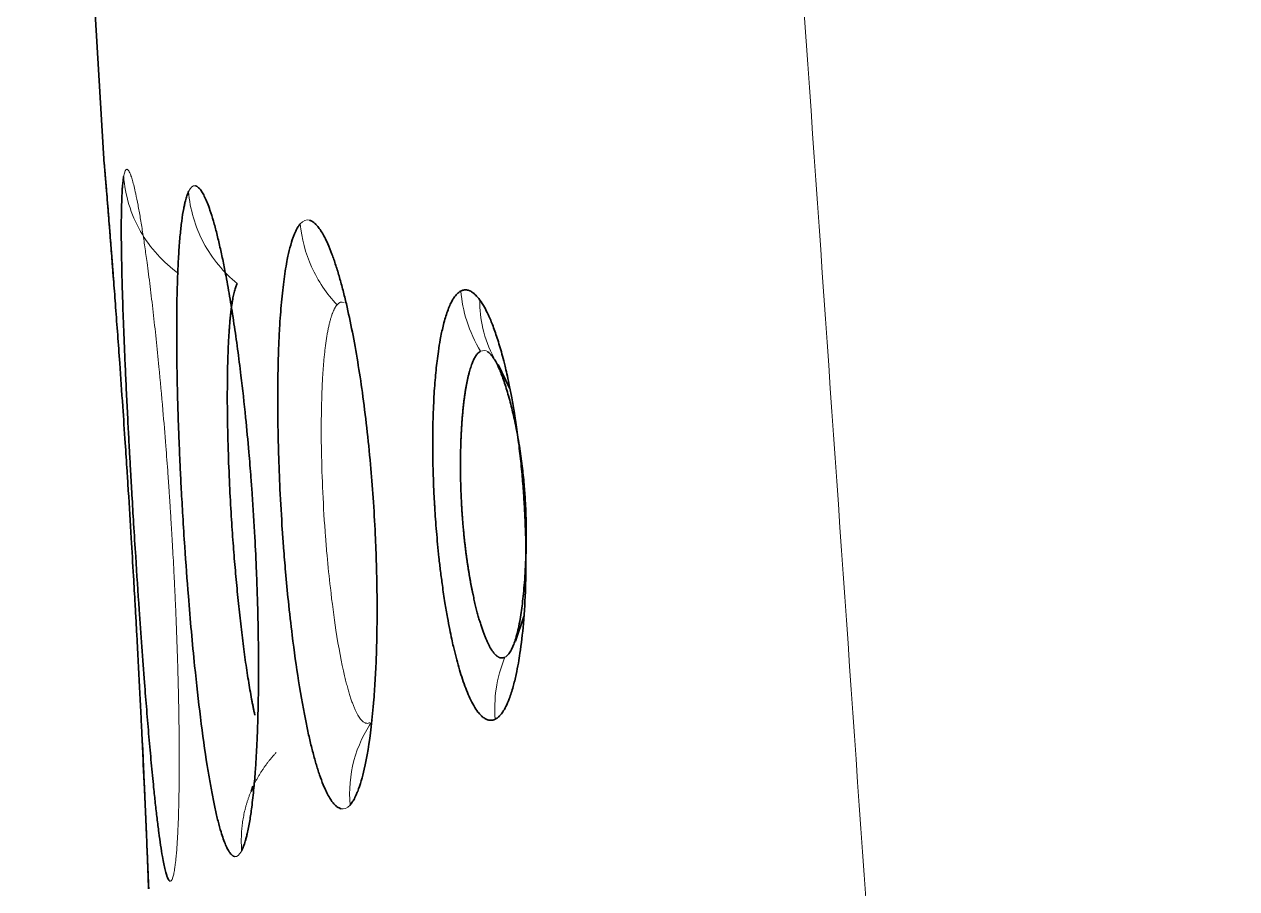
# Model space of a CAD drawing. Header units: inches. Extents: x -1096 to 3103, y -191 to 3207.
# Drawn here: x 3078.12 to 3082.665, y 1513.764 to 1517.006 of the extents above; entities that cross this region are included whole.
import ezdxf

# ---------------------------------------------------------------- set-up
doc = ezdxf.new("R2010")
doc.units = ezdxf.units.IN

msp = doc.modelspace()

# ---------------------------------------------------------------- linework, layer by layer
at = {"lineweight": 35}
for p, q in [((3078.3605, 1517.4499), (3078.4198, 1516.48)), ((3079.9393, 1515.6405), (3079.8958, 1515.73)), ((3079.9609, 1514.6918), (3079.9927, 1514.7855)), ((3078.9698, 1514.1284), (3078.9764, 1514.1483)), ((3078.5862, 1513.764), (3078.5849, 1513.7935))]:
    msp.add_line(p, q, dxfattribs=at)
at = {"lineweight": 13}
for points, knots in [([(3082.665, 1493.7042), (3082.6004, 1494.6346), (3082.4711, 1496.4949), (3082.2773, 1499.2845), (3082.0837, 1502.0724), (3081.8901, 1504.8587), (3081.6967, 1507.6432), (3081.5035, 1510.4261), (3081.3103, 1513.2073), (3081.1174, 1515.9868), (3080.9245, 1518.7646), (3080.7318, 1521.5408), (3080.5392, 1524.3152), (3080.3468, 1527.088), (3080.1545, 1529.8591), (3079.9623, 1532.6286), (3079.7703, 1535.3963), (3079.5785, 1538.1624), (3079.3867, 1540.9268), (3079.1952, 1543.6895), (3079.0037, 1546.4505), (3078.8124, 1549.2098), (3078.6213, 1551.9675), (3078.4303, 1554.7235), (3078.2395, 1557.4778), (3078.0488, 1560.2304), (3077.8583, 1562.9813), (3077.6679, 1565.7306), (3077.4776, 1568.4781), (3077.2876, 1571.224), (3077.0976, 1573.9683), (3076.9079, 1576.7108), (3076.7183, 1579.4516), (3076.5288, 1582.1908), (3076.3395, 1584.9283), (3076.1504, 1587.6641), (3075.9614, 1590.3983), (3075.7726, 1593.1307), (3075.5839, 1595.8615), (3075.3954, 1598.5906), (3075.2071, 1601.318), (3075.0816, 1603.1357), (3075.0189, 1604.0443)], [0, 0, 0, 0, 0.025296, 0.050577, 0.075843, 0.101093, 0.126328, 0.151549, 0.176754, 0.201943, 0.227118, 0.252277, 0.277422, 0.302551, 0.327664, 0.352763, 0.377847, 0.402915, 0.427968, 0.453006, 0.478029, 0.503036, 0.528029, 0.553006, 0.577968, 0.602915, 0.627846, 0.652763, 0.677664, 0.70255, 0.727421, 0.752277, 0.777118, 0.801943, 0.826753, 0.851548, 0.876328, 0.901093, 0.925842, 0.950577, 0.975296, 1, 1, 1, 1]), ([(3078.6801, 1513.8191), (3078.6804, 1513.8204), (3078.681, 1513.8233), (3078.6819, 1513.8284), (3078.683, 1513.8346), (3078.6842, 1513.8421), (3078.6854, 1513.8511), (3078.6868, 1513.8619), (3078.6882, 1513.8747), (3078.6907, 1513.8993), (3078.6936, 1513.9383), (3078.6966, 1513.9988), (3078.6988, 1514.0646), (3078.7001, 1514.1331), (3078.7007, 1514.1944), (3078.7008, 1514.2457), (3078.7007, 1514.2849), (3078.7006, 1514.3103), (3078.7003, 1514.3478), (3078.6997, 1514.4021), (3078.6983, 1514.4796), (3078.6964, 1514.5558), (3078.6943, 1514.63), (3078.6918, 1514.7015), (3078.6892, 1514.7698), (3078.6864, 1514.8345), (3078.6836, 1514.8955), (3078.6808, 1514.9524), (3078.6781, 1515.0051), (3078.6754, 1515.0534), (3078.6729, 1515.0973), (3078.6705, 1515.1366), (3078.6683, 1515.1714), (3078.6664, 1515.2017), (3078.6647, 1515.2274), (3078.6621, 1515.2663), (3078.6576, 1515.3315), (3078.6498, 1515.4353), (3078.6387, 1515.5709), (3078.6264, 1515.7053), (3078.6141, 1515.8271), (3078.603, 1515.9279), (3078.5916, 1516.0242), (3078.5811, 1516.105), (3078.5717, 1516.1723), (3078.5633, 1516.2284), (3078.5547, 1516.281), (3078.5461, 1516.3292), (3078.5383, 1516.3679), (3078.5315, 1516.3979), (3078.5255, 1516.4203), (3078.5201, 1516.4372), (3078.5155, 1516.4487), (3078.5117, 1516.4557), (3078.5088, 1516.4594), (3078.5066, 1516.4613), (3078.5054, 1516.4617), (3078.5048, 1516.4619)], [0, 0, 0, 0, 0.004871, 0.010578, 0.01712, 0.024496, 0.032707, 0.04175, 0.051625, 0.062329, 0.094589, 0.123218, 0.15516, 0.18238, 0.204891, 0.222679, 0.235716, 0.243991, 0.247499, 0.271695, 0.294713, 0.316538, 0.337157, 0.356565, 0.37478, 0.391814, 0.407679, 0.422379, 0.435915, 0.448289, 0.459502, 0.469554, 0.478448, 0.486184, 0.492762, 0.498184, 0.516133, 0.543052, 0.578986, 0.624001, 0.654391, 0.6855, 0.717302, 0.749771, 0.772746, 0.796758, 0.821822, 0.847959, 0.875186, 0.895512, 0.916051, 0.936799, 0.954889, 0.970256, 0.9829, 0.992817, 1, 1, 1, 1]), ([(3078.698, 1516.0714), (3078.6417, 1516.1119), (3078.5398, 1516.2222), (3078.4975, 1516.3653), (3078.4924, 1516.4351)], [0, 0, 0, 0, 0.493844, 1, 1, 1, 1]), ([(3078.7357, 1516.3779), (3078.741, 1516.3131), (3078.779, 1516.1807), (3078.868, 1516.0744), (3078.9182, 1516.0333)], [0, 0, 0, 0, 0.504387, 1, 1, 1, 1]), ([(3079.1545, 1516.2573), (3079.1593, 1516.2029), (3079.1881, 1516.0909), (3079.2536, 1515.9945), (3079.2925, 1515.9537)], [0, 0, 0, 0, 0.494789, 1, 1, 1, 1]), ([(3079.7568, 1516.0054), (3079.7598, 1515.968), (3079.775, 1515.8887), (3079.8087, 1515.8149), (3079.8304, 1515.7794)], [0, 0, 0, 0, 0.474729, 1, 1, 1, 1]), ([(3079.2925, 1515.9537), (3079.2918, 1515.9529), (3079.2904, 1515.9513), (3079.2884, 1515.9485), (3079.2864, 1515.9455), (3079.2845, 1515.9422), (3079.2826, 1515.9386), (3079.2807, 1515.9348), (3079.2788, 1515.9307), (3079.277, 1515.9264), (3079.2751, 1515.9217), (3079.2734, 1515.9168), (3079.2716, 1515.9117), (3079.2699, 1515.9063), (3079.2682, 1515.9006), (3079.2665, 1515.8946), (3079.2649, 1515.8884), (3079.2633, 1515.8819), (3079.2618, 1515.8752), (3079.2602, 1515.8682), (3079.2588, 1515.861), (3079.2573, 1515.8535), (3079.2559, 1515.8457), (3079.2545, 1515.8377), (3079.2532, 1515.8294), (3079.2519, 1515.8209), (3079.2506, 1515.8122), (3079.2494, 1515.8032), (3079.2482, 1515.794), (3079.2471, 1515.7845), (3079.246, 1515.7748), (3079.2449, 1515.7649), (3079.2439, 1515.7547), (3079.2429, 1515.7443), (3079.242, 1515.7337), (3079.2411, 1515.7229), (3079.2403, 1515.7118), (3079.2395, 1515.7006), (3079.2388, 1515.6891), (3079.238, 1515.6775), (3079.2374, 1515.6656), (3079.2352, 1515.6221), (3079.2328, 1515.5382), (3079.2332, 1515.4023), (3079.2383, 1515.2476), (3079.2462, 1515.115), (3079.2563, 1514.9953), (3079.2687, 1514.8745), (3079.2896, 1514.7147), (3079.3105, 1514.6027), (3079.3257, 1514.5409), (3079.331, 1514.5206), (3079.3364, 1514.5017), (3079.3417, 1514.4844), (3079.347, 1514.4685), (3079.3523, 1514.4542), (3079.3575, 1514.4412), (3079.3627, 1514.4297), (3079.3679, 1514.4196), (3079.3729, 1514.4108), (3079.3779, 1514.4033), (3079.3829, 1514.3971), (3079.3877, 1514.3922), (3079.3925, 1514.3885), (3079.3972, 1514.3859), (3079.4018, 1514.3845), (3079.4064, 1514.3841), (3079.4108, 1514.3848), (3079.4137, 1514.3861), (3079.4151, 1514.3867)], [0, 0, 0, 0, 0.005972, 0.011955, 0.017951, 0.02396, 0.02998, 0.036012, 0.042055, 0.048111, 0.054177, 0.060255, 0.066344, 0.072444, 0.078555, 0.084677, 0.09081, 0.096952, 0.103106, 0.109269, 0.115443, 0.121626, 0.127819, 0.134022, 0.140234, 0.146455, 0.152686, 0.158926, 0.165175, 0.171432, 0.177698, 0.183972, 0.190255, 0.196546, 0.202844, 0.209151, 0.215465, 0.221787, 0.228116, 0.234452, 0.240795, 0.247145, 0.303261, 0.364171, 0.429645, 0.499403, 0.528824, 0.581401, 0.656184, 0.751772, 0.766496, 0.781024, 0.795358, 0.809499, 0.823451, 0.837216, 0.850794, 0.86419, 0.877403, 0.890438, 0.903295, 0.915977, 0.928485, 0.940822, 0.952989, 0.964989, 0.976822, 0.988492, 1, 1, 1, 1]), ([(3079.8272, 1515.9719), (3079.8269, 1515.9361), (3079.835, 1515.8601), (3079.8619, 1515.7894), (3079.8803, 1515.7555)], [0, 0, 0, 0, 0.475307, 1, 1, 1, 1]), ([(3079.8852, 1514.3998), (3079.8822, 1514.4371), (3079.8846, 1514.5175), (3079.9061, 1514.5947), (3079.9219, 1514.6326)], [0, 0, 0, 0, 0.47368, 1, 1, 1, 1]), ([(3079.341, 1514.078), (3079.3364, 1514.1329), (3079.3412, 1514.1901), (3079.3702, 1514.2988), (3079.3944, 1514.3504), (3079.4256, 1514.395)], [0, 0, 0, 0, 0.5, 0.5, 1, 1, 1, 1]), ([(3078.9348, 1513.9068), (3078.9346, 1513.9105), (3078.934, 1513.918), (3078.9336, 1513.9293), (3078.9333, 1513.9407), (3078.9334, 1513.952), (3078.9337, 1513.9635), (3078.9343, 1513.9749), (3078.9351, 1513.9863), (3078.9362, 1513.9978), (3078.9376, 1514.0092), (3078.9393, 1514.0207), (3078.9412, 1514.0321), (3078.9434, 1514.0434), (3078.9459, 1514.0547), (3078.9487, 1514.066), (3078.9517, 1514.0772), (3078.955, 1514.0883), (3078.9586, 1514.0993), (3078.9624, 1514.1103), (3078.9665, 1514.1211), (3078.9709, 1514.1318), (3078.9756, 1514.1424), (3078.9805, 1514.1529), (3078.9856, 1514.1633), (3078.991, 1514.1735), (3078.9966, 1514.1835), (3079.0025, 1514.1934), (3079.0085, 1514.2032), (3079.0148, 1514.2127), (3079.0213, 1514.2221), (3079.0279, 1514.2313), (3079.0348, 1514.2404), (3079.0418, 1514.2492), (3079.0491, 1514.2578), (3079.0565, 1514.2662), (3079.0615, 1514.2717), (3079.0641, 1514.2744)], [0, 0, 0, 0, 0.027908, 0.055946, 0.084105, 0.112377, 0.140752, 0.16922, 0.197774, 0.226402, 0.255097, 0.283849, 0.31265, 0.341491, 0.370364, 0.399263, 0.428179, 0.457105, 0.486037, 0.514968, 0.543893, 0.572806, 0.601702, 0.630574, 0.659415, 0.688216, 0.716971, 0.745671, 0.774306, 0.802869, 0.83135, 0.85974, 0.888029, 0.916209, 0.94427, 0.972204, 1, 1, 1, 1])]:
    msp.add_open_spline(points, degree=3, knots=knots, dxfattribs=at)
at = {"lineweight": 35}
for points, knots in [([(3078.5849, 1513.7935), (3078.5849, 1513.7949), (3078.5848, 1513.7979), (3078.5845, 1513.8032), (3078.5843, 1513.8097), (3078.584, 1513.8175), (3078.5836, 1513.827), (3078.5832, 1513.8382), (3078.5826, 1513.8515), (3078.5816, 1513.8771), (3078.58, 1513.9174), (3078.5774, 1513.9801), (3078.5744, 1514.0488), (3078.5713, 1514.1204), (3078.5684, 1514.1841), (3078.5659, 1514.2369), (3078.5641, 1514.2764), (3078.5629, 1514.3011), (3078.5614, 1514.3315), (3078.5594, 1514.3736), (3078.5564, 1514.4343), (3078.5532, 1514.4968), (3078.5499, 1514.561), (3078.5465, 1514.6265), (3078.5429, 1514.6933), (3078.5392, 1514.7613), (3078.5347, 1514.8421), (3078.5286, 1514.9477), (3078.5202, 1515.0904), (3078.512, 1515.2223), (3078.5045, 1515.3412), (3078.4975, 1515.4472), (3078.4883, 1515.5842), (3078.4788, 1515.7198), (3078.4699, 1515.8427), (3078.4623, 1515.9449), (3078.455, 1516.0421), (3078.4487, 1516.1236), (3078.4434, 1516.1914), (3078.4389, 1516.2479), (3078.4347, 1516.3009), (3078.4308, 1516.3492), (3078.4277, 1516.3879), (3078.4252, 1516.4178), (3078.4234, 1516.44), (3078.422, 1516.4567), (3078.4211, 1516.4679), (3078.4205, 1516.4745), (3078.4202, 1516.478), (3078.4201, 1516.4796), (3078.42, 1516.4799), (3078.42, 1516.48)], [0, 0, 0, 0, 0.004851, 0.010544, 0.017077, 0.024451, 0.032664, 0.041716, 0.051605, 0.062329, 0.094554, 0.123216, 0.155817, 0.183478, 0.20621, 0.223998, 0.236815, 0.244647, 0.247492, 0.265422, 0.283346, 0.301256, 0.319144, 0.336999, 0.354814, 0.372597, 0.390528, 0.417453, 0.453346, 0.498174, 0.516577, 0.543646, 0.579428, 0.623988, 0.65447, 0.68561, 0.717381, 0.749756, 0.77274, 0.796758, 0.821822, 0.847956, 0.875175, 0.895509, 0.91605, 0.936793, 0.954918, 0.970304, 0.982949, 0.99285, 1, 1, 1, 1]), ([(3078.4224, 1516.4506), (3078.4225, 1516.4491), (3078.4228, 1516.4456), (3078.4233, 1516.4394), (3078.424, 1516.4316), (3078.4248, 1516.4218), (3078.4258, 1516.4098), (3078.427, 1516.3952), (3078.4292, 1516.3686), (3078.4325, 1516.3277), (3078.4375, 1516.2664), (3078.443, 1516.1969), (3078.4493, 1516.1168), (3078.4561, 1516.0288), (3078.4608, 1515.9651), (3078.4633, 1515.9322), (3078.4633, 1515.9322)], [0, 0, 0, 0, 0.022205, 0.048995, 0.080367, 0.116316, 0.156835, 0.20191, 0.251521, 0.381549, 0.497456, 0.623401, 0.749137, 0.874651, 0.999957, 1, 1, 1, 1]), ([(3078.4924, 1516.4351), (3078.4922, 1516.4336), (3078.4917, 1516.4303), (3078.4908, 1516.4244), (3078.4899, 1516.4169), (3078.4889, 1516.4076), (3078.4879, 1516.3961), (3078.4869, 1516.3821), (3078.4854, 1516.3564), (3078.4841, 1516.3169), (3078.4834, 1516.2574), (3078.4836, 1516.1898), (3078.4848, 1516.1118), (3078.4869, 1516.0259), (3078.4896, 1515.9385), (3078.4928, 1515.8517), (3078.4963, 1515.7673), (3078.5002, 1515.6797), (3078.5045, 1515.5893), (3078.5083, 1515.515), (3078.5115, 1515.4526), (3078.5145, 1515.3973), (3078.5185, 1515.3249), (3078.5237, 1515.235), (3078.5301, 1515.1278), (3078.5391, 1514.9836), (3078.5526, 1514.7801), (3078.5666, 1514.5874), (3078.5788, 1514.4323), (3078.5873, 1514.3314), (3078.596, 1514.234), (3078.604, 1514.1519), (3078.6112, 1514.0834), (3078.6177, 1514.0267), (3078.6243, 1513.9738), (3078.6311, 1513.9256), (3078.6373, 1513.8868), (3078.6429, 1513.8568), (3078.6479, 1513.8342), (3078.6525, 1513.8173), (3078.6567, 1513.8058), (3078.66, 1513.7987), (3078.6628, 1513.7949), (3078.6649, 1513.793), (3078.6662, 1513.7925), (3078.6667, 1513.7923)], [0, 0, 0, 0, 0.005494, 0.012115, 0.01986, 0.028729, 0.03872, 0.049829, 0.062052, 0.094151, 0.122729, 0.153801, 0.184823, 0.215792, 0.246711, 0.271794, 0.29682, 0.321805, 0.346754, 0.371667, 0.381839, 0.396331, 0.415138, 0.438248, 0.465644, 0.497302, 0.548712, 0.623102, 0.653082, 0.684066, 0.71606, 0.749093, 0.772387, 0.796618, 0.821777, 0.847855, 0.874829, 0.895219, 0.915809, 0.936603, 0.954502, 0.96979, 0.982469, 0.99254, 1, 1, 1, 1]), ([(3078.9348, 1513.9068), (3078.9355, 1513.9082), (3078.937, 1513.9112), (3078.9393, 1513.9167), (3078.942, 1513.9235), (3078.945, 1513.932), (3078.9483, 1513.9424), (3078.9519, 1513.9552), (3078.9577, 1513.9787), (3078.9649, 1514.0151), (3078.9733, 1514.0726), (3078.9804, 1514.1373), (3078.9861, 1514.2063), (3078.9899, 1514.267), (3078.9923, 1514.316), (3078.9937, 1514.3508), (3078.9952, 1514.3933), (3078.9967, 1514.4502), (3078.9979, 1514.5295), (3078.9981, 1514.612), (3078.9974, 1514.6971), (3078.9959, 1514.7777), (3078.9936, 1514.8628), (3078.99, 1514.962), (3078.9839, 1515.0924), (3078.9765, 1515.2105), (3078.9688, 1515.3166), (3078.9609, 1515.4132), (3078.9487, 1515.5431), (3078.9344, 1515.6723), (3078.9196, 1515.789), (3078.906, 1515.8847), (3078.8915, 1515.9765), (3078.8777, 1516.0538), (3078.865, 1516.1183), (3078.8534, 1516.172), (3078.8413, 1516.2225), (3078.8288, 1516.2689), (3078.8171, 1516.3062), (3078.8065, 1516.3353), (3078.7971, 1516.3572), (3078.7882, 1516.374), (3078.7803, 1516.3855), (3078.7738, 1516.3927), (3078.7686, 1516.3968), (3078.7645, 1516.399), (3078.7622, 1516.3997), (3078.7612, 1516.3999)], [0, 0, 0, 0, 0.005679, 0.012434, 0.020265, 0.029172, 0.039152, 0.050205, 0.062327, 0.094652, 0.123214, 0.158, 0.187168, 0.210728, 0.228653, 0.240913, 0.247497, 0.272601, 0.297685, 0.322728, 0.347701, 0.372604, 0.391847, 0.41921, 0.454671, 0.498201, 0.514895, 0.541397, 0.577751, 0.624024, 0.654257, 0.685314, 0.71717, 0.749799, 0.77284, 0.796886, 0.821949, 0.848052, 0.87521, 0.895528, 0.916063, 0.936811, 0.954812, 0.970135, 0.982776, 0.992733, 1, 1, 1, 1]), ([(3078.7357, 1516.3779), (3078.7351, 1516.3766), (3078.7338, 1516.3736), (3078.7317, 1516.3683), (3078.7293, 1516.3616), (3078.7266, 1516.3532), (3078.7237, 1516.3428), (3078.7206, 1516.3301), (3078.7157, 1516.3067), (3078.71, 1516.2705), (3078.7039, 1516.2156), (3078.699, 1516.1531), (3078.6952, 1516.0807), (3078.6926, 1516.0007), (3078.6912, 1515.9132), (3078.691, 1515.8189), (3078.6921, 1515.7186), (3078.6943, 1515.6138), (3078.6968, 1515.5292), (3078.6992, 1515.4625), (3078.7013, 1515.4098), (3078.7044, 1515.3413), (3078.7086, 1515.257), (3078.7142, 1515.1568), (3078.7227, 1515.0225), (3078.7368, 1514.8307), (3078.7565, 1514.6122), (3078.7805, 1514.3984), (3078.7999, 1514.2594), (3078.815, 1514.1678), (3078.825, 1514.1134), (3078.8354, 1514.0627), (3078.8462, 1514.0164), (3078.8564, 1513.9791), (3078.8659, 1513.9499), (3078.8745, 1513.9278), (3078.8826, 1513.911), (3078.89, 1513.8995), (3078.8961, 1513.8922), (3078.9012, 1513.888), (3078.9052, 1513.8858), (3078.9075, 1513.8851), (3078.9085, 1513.8848)], [0, 0, 0, 0, 0.005535, 0.012183, 0.019942, 0.028811, 0.038788, 0.049871, 0.062054, 0.094209, 0.122734, 0.153803, 0.184827, 0.215802, 0.246733, 0.278099, 0.30937, 0.340568, 0.371697, 0.382255, 0.396981, 0.415868, 0.438907, 0.466079, 0.497361, 0.548022, 0.623188, 0.68393, 0.749069, 0.772479, 0.79677, 0.821932, 0.847957, 0.874823, 0.895203, 0.915794, 0.936601, 0.954404, 0.969644, 0.982324, 0.992443, 1, 1, 1, 1]), ([(3079.1545, 1516.2573), (3079.1536, 1516.2562), (3079.1517, 1516.2539), (3079.1487, 1516.2498), (3079.1452, 1516.2445), (3079.1413, 1516.2378), (3079.1371, 1516.2294), (3079.1324, 1516.2191), (3079.125, 1516.2), (3079.1158, 1516.17), (3079.1043, 1516.1187), (3079.0934, 1516.0522), (3079.0837, 1515.9653), (3079.078, 1515.8876), (3079.0746, 1515.8221), (3079.0724, 1515.7667), (3079.0704, 1515.6874), (3079.0697, 1515.6), (3079.0705, 1515.4994), (3079.073, 1515.3914), (3079.0782, 1515.2568), (3079.0851, 1515.1376), (3079.0925, 1515.0342), (3079.0998, 1514.9446), (3079.1103, 1514.8342), (3079.1261, 1514.6947), (3079.1483, 1514.5353), (3079.1707, 1514.4106), (3079.1888, 1514.3278), (3079.2007, 1514.2785), (3079.2134, 1514.2324), (3079.2268, 1514.1902), (3079.2395, 1514.1559), (3079.2514, 1514.1288), (3079.2623, 1514.108), (3079.2727, 1514.0919), (3079.2821, 1514.0805), (3079.2901, 1514.073), (3079.2967, 1514.0684), (3079.302, 1514.0657), (3079.3051, 1514.0647), (3079.3064, 1514.0642)], [0, 0, 0, 0, 0.005607, 0.012302, 0.020083, 0.028949, 0.0389, 0.049931, 0.062039, 0.09429, 0.122704, 0.164093, 0.205413, 0.246661, 0.2615, 0.282312, 0.30911, 0.346899, 0.371661, 0.408236, 0.450128, 0.497272, 0.518111, 0.546036, 0.581065, 0.623252, 0.683675, 0.749134, 0.772649, 0.796989, 0.822148, 0.848115, 0.87487, 0.895219, 0.915802, 0.936626, 0.954273, 0.969433, 0.982108, 0.992297, 1, 1, 1, 1]), ([(3079.341, 1514.078), (3079.3419, 1514.079), (3079.3439, 1514.0814), (3079.3472, 1514.0857), (3079.3509, 1514.0911), (3079.355, 1514.0978), (3079.3596, 1514.1063), (3079.3645, 1514.1166), (3079.3727, 1514.1358), (3079.3829, 1514.166), (3079.4013, 1514.2379), (3079.4177, 1514.3384), (3079.4298, 1514.4624), (3079.436, 1514.5542), (3079.4399, 1514.6415), (3079.4421, 1514.7329), (3079.4426, 1514.8169), (3079.4419, 1514.8993), (3079.44, 1514.9874), (3079.4356, 1515.1006), (3079.4283, 1515.2266), (3079.4141, 1515.4074), (3079.3943, 1515.5808), (3079.3698, 1515.7427), (3079.3497, 1515.8547), (3079.331, 1515.9423), (3079.3147, 1516.0085), (3079.3015, 1516.0572), (3079.2875, 1516.1031), (3079.2728, 1516.1454), (3079.2589, 1516.1798), (3079.246, 1516.2069), (3079.2344, 1516.2276), (3079.2234, 1516.2437), (3079.2135, 1516.255), (3079.2052, 1516.2624), (3079.1984, 1516.267), (3079.1931, 1516.2696), (3079.1901, 1516.2706), (3079.1888, 1516.271)], [0, 0, 0, 0, 0.005759, 0.012569, 0.020429, 0.029339, 0.039298, 0.050303, 0.062353, 0.094825, 0.123265, 0.204929, 0.247428, 0.278823, 0.310177, 0.341444, 0.372596, 0.393012, 0.420777, 0.455872, 0.498271, 0.537025, 0.623967, 0.664109, 0.706062, 0.749764, 0.772822, 0.796879, 0.82195, 0.848056, 0.875213, 0.895506, 0.916041, 0.936812, 0.954675, 0.969928, 0.982569, 0.992595, 1, 1, 1, 1]), ([(3078.9841, 1514.4149), (3078.9838, 1514.4166), (3078.9829, 1514.4206), (3078.9816, 1514.4268), (3078.9802, 1514.4335), (3078.9788, 1514.4403), (3078.9774, 1514.4471), (3078.9761, 1514.4541), (3078.9747, 1514.461), (3078.9733, 1514.4681), (3078.9683, 1514.4947), (3078.9598, 1514.5439), (3078.9482, 1514.6209), (3078.9374, 1514.703), (3078.9274, 1514.7889), (3078.9183, 1514.8776), (3078.91, 1514.9681), (3078.9023, 1515.0626), (3078.8953, 1515.1664), (3078.8889, 1515.2843), (3078.8838, 1515.4162), (3078.8807, 1515.5575), (3078.8809, 1515.6568), (3078.882, 1515.7157), (3078.8825, 1515.7377), (3078.8832, 1515.7591), (3078.8839, 1515.7798), (3078.8848, 1515.7999), (3078.8857, 1515.8194), (3078.8868, 1515.8382), (3078.888, 1515.8563), (3078.8892, 1515.8736), (3078.8906, 1515.8903), (3078.8921, 1515.9062), (3078.8937, 1515.9214), (3078.8954, 1515.9358), (3078.8972, 1515.9494), (3078.8991, 1515.9622), (3078.9011, 1515.9741), (3078.9033, 1515.9853), (3078.9055, 1515.9955), (3078.9078, 1516.0049), (3078.9103, 1516.0135), (3078.9128, 1516.0211), (3078.9154, 1516.0278), (3078.9172, 1516.0315), (3078.9182, 1516.0333)], [0, 0, 0, 0, 0.004392, 0.009829, 0.015234, 0.020607, 0.025948, 0.031257, 0.036534, 0.041778, 0.046991, 0.095014, 0.142269, 0.188798, 0.234611, 0.279697, 0.324065, 0.367755, 0.415753, 0.471742, 0.535672, 0.607391, 0.68672, 0.700326, 0.71393, 0.727533, 0.741135, 0.754737, 0.768339, 0.781941, 0.795544, 0.809146, 0.822748, 0.83635, 0.849952, 0.863555, 0.877163, 0.890776, 0.904398, 0.918032, 0.931678, 0.945335, 0.958998, 0.972665, 0.986333, 1, 1, 1, 1]), ([(3079.7568, 1516.0054), (3079.7555, 1516.0046), (3079.7527, 1516.003), (3079.7479, 1515.9997), (3079.7423, 1515.9948), (3079.7358, 1515.9876), (3079.7286, 1515.9776), (3079.7207, 1515.964), (3079.7124, 1515.946), (3079.7016, 1515.9174), (3079.6902, 1515.8774), (3079.6799, 1515.8279), (3079.6726, 1515.7834), (3079.6659, 1515.7334), (3079.6595, 1515.6703), (3079.654, 1515.5853), (3079.6514, 1515.5008), (3079.6509, 1515.4256), (3079.6515, 1515.3671), (3079.6528, 1515.3164), (3079.6543, 1515.2738), (3079.6559, 1515.2395), (3079.6574, 1515.2138), (3079.6591, 1515.1849), (3079.6614, 1515.1492), (3079.665, 1515.1031), (3079.6693, 1515.055), (3079.6743, 1515.005), (3079.6803, 1514.9533), (3079.6877, 1514.8965), (3079.6963, 1514.8386), (3079.7057, 1514.7838), (3079.7142, 1514.7386), (3079.7218, 1514.7023), (3079.728, 1514.6744), (3079.735, 1514.6452), (3079.7434, 1514.6127), (3079.7541, 1514.5755), (3079.7656, 1514.5401), (3079.7778, 1514.5071), (3079.7909, 1514.4767), (3079.8052, 1514.4489), (3079.8188, 1514.4283), (3079.8307, 1514.4147), (3079.8394, 1514.407), (3079.8461, 1514.4024), (3079.8499, 1514.4004), (3079.8514, 1514.3996)], [0, 0, 0, 0, 0.007927, 0.018047, 0.030341, 0.044774, 0.061331, 0.080032, 0.100901, 0.123961, 0.165411, 0.200215, 0.228296, 0.249582, 0.288168, 0.330442, 0.376231, 0.405367, 0.430757, 0.452472, 0.470562, 0.485045, 0.495918, 0.503183, 0.521674, 0.541199, 0.561766, 0.583382, 0.606044, 0.629763, 0.659938, 0.686474, 0.70932, 0.72842, 0.743728, 0.755212, 0.778105, 0.801942, 0.826697, 0.85234, 0.878837, 0.907003, 0.938891, 0.960077, 0.977306, 0.990609, 1, 1, 1, 1]), ([(3079.7906, 1516.0057), (3079.7896, 1516.0061), (3079.7875, 1516.007), (3079.7845, 1516.008), (3079.7815, 1516.0088), (3079.7786, 1516.0093), (3079.7757, 1516.0096), (3079.7729, 1516.0096), (3079.7701, 1516.0094), (3079.7673, 1516.009), (3079.7646, 1516.0084), (3079.762, 1516.0076), (3079.7593, 1516.0066), (3079.7576, 1516.0058), (3079.7568, 1516.0054)], [0, 0, 0, 0, 0.087917, 0.174953, 0.261133, 0.346481, 0.43102, 0.514775, 0.597754, 0.67993, 0.761271, 0.841747, 0.921332, 1, 1, 1, 1]), ([(3079.8852, 1514.3998), (3079.8866, 1514.4006), (3079.8901, 1514.4025), (3079.8964, 1514.4069), (3079.9046, 1514.4146), (3079.9146, 1514.4276), (3079.9261, 1514.4476), (3079.9392, 1514.4781), (3079.9521, 1514.5183), (3079.9633, 1514.5643), (3079.9717, 1514.607), (3079.9817, 1514.668), (3079.9923, 1514.7599), (3079.9984, 1514.8647), (3080.0005, 1514.9602), (3080.0006, 1515.0357), (3079.9986, 1515.1167), (3079.9953, 1515.1891), (3079.991, 1515.2579), (3079.985, 1515.3302), (3079.9769, 1515.4076), (3079.9672, 1515.4834), (3079.9568, 1515.552), (3079.9467, 1515.609), (3079.9375, 1515.6558), (3079.9294, 1515.693), (3079.9228, 1515.7214), (3079.916, 1515.7488), (3079.9084, 1515.7771), (3079.8994, 1515.8078), (3079.8905, 1515.836), (3079.8816, 1515.8617), (3079.8728, 1515.8849), (3079.8641, 1515.9058), (3079.8536, 1515.9286), (3079.84, 1515.954), (3079.8257, 1515.9751), (3079.8132, 1515.9892), (3079.8041, 1515.9973), (3079.7968, 1516.0024), (3079.7925, 1516.0047), (3079.7906, 1516.0057)], [0, 0, 0, 0, 0.008784, 0.022012, 0.039639, 0.061609, 0.087958, 0.118751, 0.157481, 0.190776, 0.218565, 0.240781, 0.300853, 0.366289, 0.389903, 0.429716, 0.465034, 0.493523, 0.521548, 0.55222, 0.585556, 0.621544, 0.652763, 0.680085, 0.70348, 0.722896, 0.738289, 0.749628, 0.76907, 0.788051, 0.806559, 0.824584, 0.842116, 0.859149, 0.875676, 0.903109, 0.936897, 0.957449, 0.974805, 0.988984, 1, 1, 1, 1]), ([(3079.9219, 1514.6326), (3079.9214, 1514.6323), (3079.9203, 1514.6317), (3079.9186, 1514.631), (3079.9168, 1514.6304), (3079.9151, 1514.6299), (3079.9133, 1514.6296), (3079.9114, 1514.6294), (3079.9096, 1514.6294), (3079.9077, 1514.6295), (3079.9058, 1514.6298), (3079.9038, 1514.6302), (3079.9019, 1514.6308), (3079.8999, 1514.6317), (3079.8978, 1514.6326), (3079.8958, 1514.6338), (3079.8937, 1514.6352), (3079.8916, 1514.6367), (3079.8895, 1514.6385), (3079.8873, 1514.6404), (3079.8851, 1514.6426), (3079.8829, 1514.645), (3079.8807, 1514.6476), (3079.8784, 1514.6504), (3079.8761, 1514.6534), (3079.8738, 1514.6567), (3079.8715, 1514.6602), (3079.8691, 1514.664), (3079.8668, 1514.668), (3079.8644, 1514.6722), (3079.862, 1514.6767), (3079.8595, 1514.6814), (3079.8571, 1514.6864), (3079.8546, 1514.6917), (3079.8522, 1514.6972), (3079.8497, 1514.703), (3079.8472, 1514.7091), (3079.8447, 1514.7154), (3079.8422, 1514.722), (3079.8396, 1514.7289), (3079.8371, 1514.7361), (3079.8346, 1514.7435), (3079.832, 1514.7513), (3079.8295, 1514.7593), (3079.827, 1514.7676), (3079.8244, 1514.7762), (3079.8219, 1514.7851), (3079.8194, 1514.7943), (3079.8168, 1514.8038), (3079.8143, 1514.8135), (3079.8118, 1514.8236), (3079.8094, 1514.834), (3079.8069, 1514.8446), (3079.8045, 1514.8555), (3079.802, 1514.8668), (3079.7996, 1514.8783), (3079.7973, 1514.8901), (3079.7949, 1514.9022), (3079.7926, 1514.9146), (3079.7903, 1514.9273), (3079.7881, 1514.9403), (3079.7859, 1514.9535), (3079.7838, 1514.967), (3079.7817, 1514.9808), (3079.7796, 1514.9949), (3079.7776, 1515.0093), (3079.7757, 1515.0239), (3079.7738, 1515.0388), (3079.772, 1515.0539), (3079.7703, 1515.0694), (3079.7686, 1515.085), (3079.767, 1515.1009), (3079.7655, 1515.117), (3079.7641, 1515.1334), (3079.7628, 1515.1499), (3079.7615, 1515.1665), (3079.7604, 1515.1834), (3079.7594, 1515.2003), (3079.7585, 1515.2174), (3079.7576, 1515.2346), (3079.7569, 1515.2518), (3079.7563, 1515.2691), (3079.7558, 1515.2864), (3079.7555, 1515.3037), (3079.7552, 1515.3211), (3079.755, 1515.3384), (3079.755, 1515.3557), (3079.7551, 1515.373), (3079.7553, 1515.3903), (3079.7556, 1515.4074), (3079.756, 1515.4245), (3079.7566, 1515.4415), (3079.7573, 1515.4583), (3079.7581, 1515.475), (3079.759, 1515.4916), (3079.7601, 1515.5079), (3079.7612, 1515.524), (3079.7626, 1515.54), (3079.764, 1515.5556), (3079.7656, 1515.571), (3079.7673, 1515.586), (3079.7691, 1515.6008), (3079.7711, 1515.6152), (3079.7732, 1515.6292), (3079.7755, 1515.6428), (3079.7778, 1515.6559), (3079.7804, 1515.6686), (3079.783, 1515.6808), (3079.7858, 1515.6925), (3079.7887, 1515.7036), (3079.7918, 1515.7141), (3079.795, 1515.724), (3079.7984, 1515.7333), (3079.8019, 1515.7418), (3079.8055, 1515.7497), (3079.8093, 1515.7568), (3079.8132, 1515.7631), (3079.8173, 1515.7685), (3079.8215, 1515.7731), (3079.8259, 1515.7769), (3079.8289, 1515.7785), (3079.8304, 1515.7794)], [0, 0, 0, 0, 0.004476, 0.009018, 0.013626, 0.018299, 0.023035, 0.027833, 0.032691, 0.037608, 0.042586, 0.047625, 0.052727, 0.057891, 0.06312, 0.068414, 0.073774, 0.0792, 0.084693, 0.090253, 0.09588, 0.101575, 0.107339, 0.113172, 0.119073, 0.125044, 0.131084, 0.137195, 0.143376, 0.149627, 0.155949, 0.162342, 0.168806, 0.175341, 0.181947, 0.188624, 0.195373, 0.202193, 0.209084, 0.216045, 0.223077, 0.230179, 0.237351, 0.244593, 0.251904, 0.259283, 0.266731, 0.274245, 0.281827, 0.289475, 0.297189, 0.304967, 0.31281, 0.320716, 0.328685, 0.336716, 0.344809, 0.352963, 0.361178, 0.369453, 0.377788, 0.386184, 0.394641, 0.40316, 0.411743, 0.420391, 0.429107, 0.437893, 0.446751, 0.45568, 0.464679, 0.473746, 0.482881, 0.492083, 0.501352, 0.510687, 0.520089, 0.529556, 0.539088, 0.548684, 0.558341, 0.568057, 0.577832, 0.58767, 0.597575, 0.607547, 0.617591, 0.627709, 0.637901, 0.648169, 0.658512, 0.66893, 0.679421, 0.689986, 0.700624, 0.711332, 0.722111, 0.732957, 0.74387, 0.754848, 0.76589, 0.776994, 0.788158, 0.799382, 0.810665, 0.822005, 0.833402, 0.844856, 0.856367, 0.867937, 0.879566, 0.891257, 0.903011, 0.914832, 0.926724, 0.93869, 0.95074, 0.962889, 0.975155, 0.987533, 1, 1, 1, 1]), ([(3079.8569, 1515.7775), (3079.8574, 1515.7772), (3079.8596, 1515.7757), (3079.8646, 1515.7717), (3079.8729, 1515.7629), (3079.8845, 1515.7461), (3079.8959, 1515.7239), (3079.9062, 1515.6998), (3079.9144, 1515.6782), (3079.9227, 1515.6538), (3079.9311, 1515.6266), (3079.9394, 1515.5972), (3079.9492, 1515.5587), (3079.9619, 1515.5025), (3079.9753, 1515.4298), (3079.9863, 1515.352), (3079.9936, 1515.2834), (3079.9978, 1515.2266), (3080.0005, 1515.1698), (3080.0021, 1515.1), (3080.0012, 1515.0263), (3079.9983, 1514.9611), (3079.9951, 1514.9134), (3079.9914, 1514.8709), (3079.9872, 1514.8332), (3079.9824, 1514.7984), (3079.9769, 1514.7647), (3079.9701, 1514.7315), (3079.9627, 1514.7031), (3079.9552, 1514.6807), (3079.9484, 1514.6647), (3079.9421, 1514.6531), (3079.9365, 1514.6452), (3079.9317, 1514.6398), (3079.9287, 1514.6372), (3079.9274, 1514.6361)], [0, 0, 0, 0, 0.00502, 0.019494, 0.043435, 0.076901, 0.120014, 0.143395, 0.16738, 0.191953, 0.21709, 0.242764, 0.267552, 0.309587, 0.368553, 0.416637, 0.459241, 0.496325, 0.520473, 0.563099, 0.624391, 0.659172, 0.692032, 0.722902, 0.751723, 0.779008, 0.809081, 0.841887, 0.877369, 0.906222, 0.931652, 0.953713, 0.972448, 0.987885, 1, 1, 1, 1]), ([(3079.8514, 1514.3996), (3079.8524, 1514.3991), (3079.8544, 1514.3983), (3079.8573, 1514.3973), (3079.8602, 1514.3965), (3079.863, 1514.3959), (3079.8659, 1514.3956), (3079.8687, 1514.3955), (3079.8715, 1514.3957), (3079.8743, 1514.3961), (3079.8771, 1514.3967), (3079.8798, 1514.3975), (3079.8825, 1514.3985), (3079.8843, 1514.3994), (3079.8852, 1514.3998)], [0, 0, 0, 0, 0.085545, 0.170635, 0.255295, 0.339549, 0.423419, 0.50693, 0.590098, 0.672905, 0.755323, 0.837327, 0.918894, 1, 1, 1, 1]), ([(3078.5605, 1514.3505), (3078.5612, 1514.3358), (3078.5653, 1514.2511), (3078.5699, 1514.1508), (3078.5741, 1514.0546), (3078.5766, 1513.9976), (3078.5788, 1513.9443), (3078.5809, 1513.8957), (3078.5825, 1513.8568), (3078.5837, 1513.8268), (3078.5846, 1513.8044), (3078.5853, 1513.7877), (3078.5857, 1513.7765), (3078.5859, 1513.7697), (3078.5861, 1513.7662), (3078.5861, 1513.7645), (3078.5861, 1513.7642), (3078.5861, 1513.764)], [0, 0, 0, 0, 0.040704, 0.238068, 0.30827, 0.38158, 0.45797, 0.537407, 0.619825, 0.681505, 0.744043, 0.807456, 0.861661, 0.908014, 0.946523, 0.977187, 1, 1, 1, 1])]:
    msp.add_open_spline(points, degree=3, knots=knots, dxfattribs=at)
at = {"lineweight": 13}
for points in [[(3078.5048, 1516.4619), (3078.4999, 1516.4626), (3078.4957, 1516.4538), (3078.4924, 1516.4351)], [(3078.7612, 1516.3999), (3078.752, 1516.4016), (3078.7433, 1516.3944), (3078.7357, 1516.3779)], [(3079.1888, 1516.271), (3079.1767, 1516.2741), (3079.1652, 1516.2696), (3079.1545, 1516.2573)], [(3079.2925, 1515.9537), (3079.3006, 1515.9632), (3079.3093, 1515.9661), (3079.3185, 1515.9628)], [(3079.8575, 1515.778), (3079.8486, 1515.7827), (3079.8395, 1515.7833), (3079.8304, 1515.7794)], [(3079.9274, 1514.6361), (3079.9256, 1514.6347), (3079.9238, 1514.6335), (3079.9219, 1514.6326)], [(3079.3064, 1514.0642), (3079.3183, 1514.0611), (3079.3299, 1514.0656), (3079.341, 1514.078)], [(3078.9085, 1513.8848), (3078.9177, 1513.8831), (3078.9265, 1513.8904), (3078.9348, 1513.9068)], [(3078.6667, 1513.7923), (3078.6716, 1513.7915), (3078.6761, 1513.8004), (3078.6801, 1513.8191)]]:
    msp.add_open_spline(points, degree=3, dxfattribs=at)

doc.saveas('drawing.dxf')
